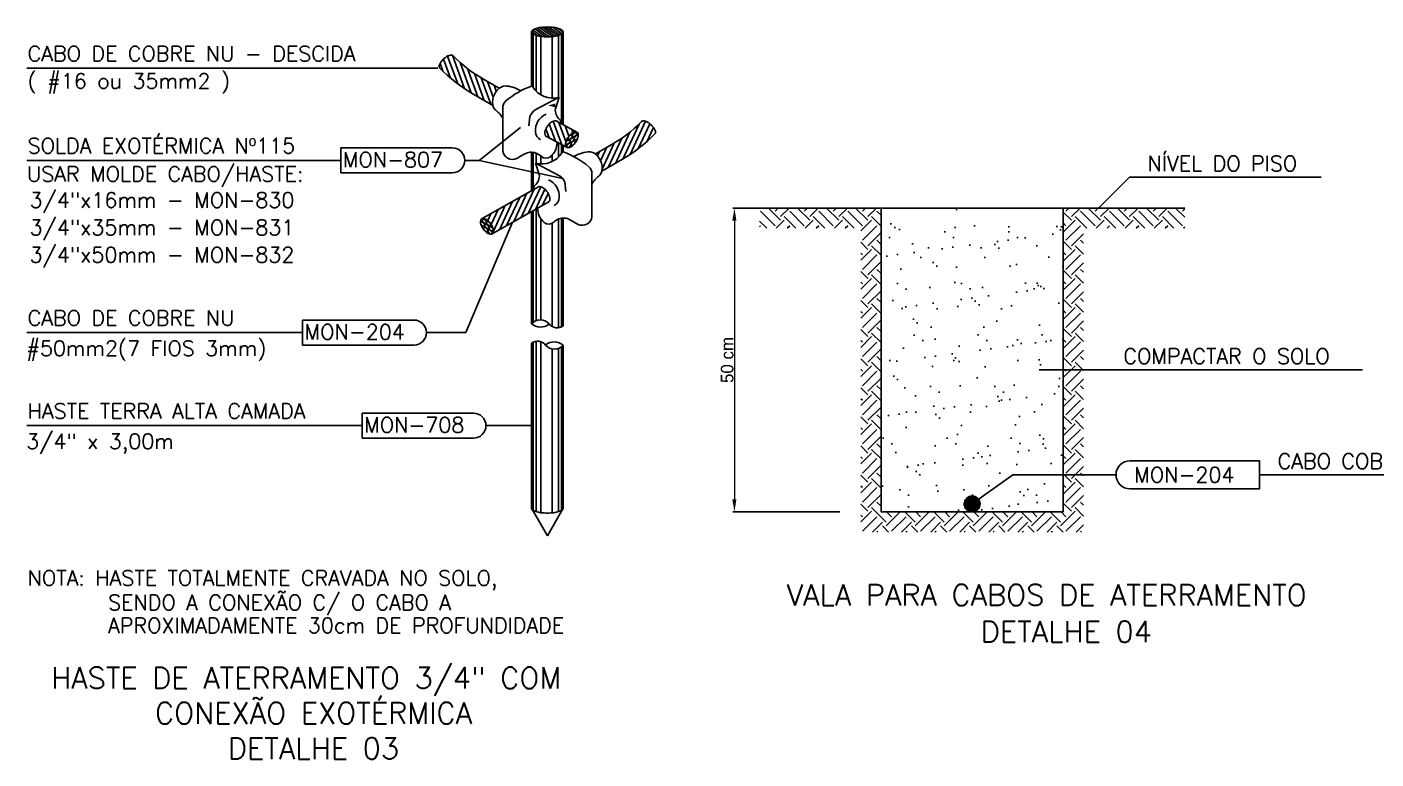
# Model space of a CAD drawing. Extents: x -800 to 12181, y -6101 to 2255.
# Drawn here: x 8501 to 9568, y -1553 to -974 of the extents above; entities that cross this region are included whole.
import ezdxf
from ezdxf.enums import TextEntityAlignment as Align

# ---------------------------------------------------------------- set-up
doc = ezdxf.new("R2010")
doc.units = 0
doc.header["$MEASUREMENT"] = 0
doc.layers.get('0').update_dxf_attribs({"linetype": 'CONTINUOUS'})
doc.layers.get('DEFPOINTS').update_dxf_attribs({"linetype": 'CONTINUOUS'})
for name, color, linetype in [('15', 1, 'CONTINUOUS'), ('25', 2, 'CONTINUOUS'), ('50', 5, 'CONTINUOUS')]:
    doc.layers.add(name, color=color, linetype=linetype)
doc.styles.add('25CL', font='ROMANS.shx', dxfattribs={"height": 2.5})
doc.styles.add('35CL', font='ROMANS.shx', dxfattribs={"height": 3.5})
doc.dimstyles.new('ISO-25', dxfattribs={"dimtxt": 2.5, "dimasz": 2.5, "dimexe": 1.25, "dimexo": 0.625, "dimtad": 1, "dimtxsty": 'Standard', "dimcen": 2.5, "dimadec": 0, "dimazin": 0, "dimtfac": 1, "dimtmove": 0, "dimatfit": 3, "dimfxl": 1, "dimarcsym": 0})
pattern_1 = [(110, (8501.345, -1376.3205), (-3.58023, -1.303097), [])]
pattern_2 = [(65, (8501.345, -1376.3205), (-3.453033, 1.610176), [])]

# ---------------------------------------------------------------- blocks, each defined once
blk = doc.blocks.new('*D34')
at = {"layer": '15', "color": 0, "lineweight": -2, "ltscale": 20}
for p, q in [((9143.7, -1117.5), (9059.2, -1117.5)), ((9143.7, -1357.5), (9059.2, -1357.5))]:
    blk.add_line(p, q, dxfattribs=at)
at = {"layer": '15', "color": 0, "lineweight": 0, "ltscale": 20}
blk.add_line((9060.5, -1127.5), (9060.5, -1347.5), dxfattribs=at)
at = {"layer": '15', "color": 0, "ltscale": 20}
for points in [[(9058.8, -1127.5), (9062.1, -1127.5), (9060.5, -1117.5)], [(9058.8, -1347.5), (9062.1, -1347.5), (9060.5, -1357.5)]]:
    blk.add_solid(points, dxfattribs=at)
at = {"layer": 'DEFPOINTS', "color": 0, "ltscale": 20}
for p in [(9144.4, -1117.5), (9060.5, -1357.5), (9144.4, -1357.5)]:
    blk.add_point(p, dxfattribs=at)
at = {"layer": '15', "color": 0, "ltscale": 20, "insert": (9054.8, -1237.5), "char_height": 10, "attachment_point": 5, "rotation": 90}
blk.add_mtext('50 cm', dxfattribs=at)
blk = doc.blocks.new('*X28')
at = {"color": 0}
for p, q in [((13810.3, -2412.6), (13822.2, -2420.9)), ((13812.8, -2411.3), (13827.1, -2421.3)), ((13815.7, -2410.3), (13831.4, -2421.2)), ((13819, -2409.5), (13835.4, -2421)), ((13822.7, -2409), (13839, -2420.5)), ((13826.7, -2408.8), (13842.3, -2419.7)), ((13831, -2408.8), (13845.2, -2418.7)), ((13835.9, -2409.1), (13847.6, -2417.3)), ((13841.7, -2410.1), (13849.2, -2415.4)), ((13808.7, -2414.5), (13816.5, -2420))]:
    blk.add_line(p, q, dxfattribs=at)

msp = doc.modelspace()

# ---------------------------------------------------------------- hatches: boundary and pattern name
h = msp.add_hatch()
h.set_pattern_fill('ANSI31', color=256, scale=1.2, angle=65, style=0)
h.set_pattern_definition(pattern_1)
h.paths.add_polyline_path([(8863.536, -1016.358, -0.07640734), (8838.063, -997.044, 0.18011261), (8837.1, -996.611, 0.1004937), (8835.044, -996.889, 0.05846307), (8833.007, -997.876, 0.04495119), (8830.681, -999.674, 0.04495119), (8828.714, -1001.858, 0.05846307), (8827.576, -1003.815, 0.1004937), (8827.145, -1005.845, 0.19151535), (8827.549, -1006.887, 0.06867193), (8853.182, -1026.947), (8869.625, -1036.44, -0.09406379), (8869.421, -1032.257, -0.06867352), (8870.575, -1028.186, -0.06867352), (8872.788, -1024.579, -0.05795172), (8874.655, -1022.778)])
h = msp.add_hatch()
h.set_pattern_fill('ANSI31', color=256, scale=1.2, angle=65, style=0)
h.set_pattern_definition(pattern_1)
h.paths.add_polyline_path([(8932.878, -1057.946, -0.10415086), (8934.928, -1057.356, -0.12215157), (8935.832, -1057.512), (8919.554, -1048.7, 0.12215157), (8918.649, -1048.544, 0.10415086), (8916.599, -1049.134, 0.06483442), (8914.717, -1050.471, 0.05098747), (8912.78, -1052.67, 0.05098747), (8911.328, -1055.216, 0.06483442), (8910.674, -1057.43, 0.10415086), (8910.781, -1059.56, 0.17498924), (8911.516, -1060.626), (8927.794, -1069.438, -0.17498924), (8927.059, -1068.372, -0.10415086), (8926.952, -1066.242, -0.06483442), (8927.606, -1064.028, -0.05098747), (8929.058, -1061.482, -0.05098747), (8930.995, -1059.283, -0.06483442)])
h = msp.add_hatch()
h.set_pattern_fill('ANSI31', color=256, scale=1.2, angle=20, style=0)
h.set_pattern_definition(pattern_2)
h.paths.add_polyline_path([(8997.707, -1058.842, 0.19151535), (8998.11, -1057.8, 0.1004937), (8997.679, -1055.77, 0.05846307), (8996.541, -1053.813, 0.04495119), (8994.574, -1051.629, 0.04495119), (8992.248, -1049.831, 0.05846307), (8990.211, -1048.844, 0.1004937), (8988.155, -1048.566, 0.18011261), (8987.192, -1048.999, -0.07640734), (8961.719, -1068.313), (8950.6, -1074.733, -0.05795172), (8952.467, -1076.534, -0.06867352), (8954.68, -1080.141, -0.06867352), (8955.834, -1084.212, -0.09406379), (8955.631, -1088.395), (8972.073, -1078.902, 0.06867193)])
h = msp.add_hatch()
h.set_pattern_fill('ANSI31', color=256, scale=1.2, angle=20, style=0)
h.set_pattern_definition(pattern_2)
h.paths.add_polyline_path([(8913.739, -1112.581, 0.17498924), (8914.474, -1111.516, 0.10415086), (8914.581, -1109.385, 0.06483442), (8913.928, -1107.171, 0.05098747), (8912.475, -1104.625, 0.05098747), (8910.538, -1102.426, 0.06483442), (8908.656, -1101.09, 0.10415086), (8906.606, -1100.5, 0.12215157), (8905.702, -1100.655), (8861.034, -1125.858, -0.12215157), (8861.938, -1125.702, -0.10415086), (8863.988, -1126.292, -0.06483442), (8865.871, -1127.629, -0.05098747), (8867.808, -1129.828, -0.05098747), (8869.26, -1132.374, -0.06483442), (8869.913, -1134.588, -0.10415086), (8869.806, -1136.718, -0.17498924), (8869.071, -1137.784)])
h = msp.add_hatch()
h.set_pattern_fill('EARTH', color=256, scale=2.56, angle=45, style=0)
h.set_pattern_definition([(45, (9441.807, -1584.046), (1e-15, 22.98946), [16.256, -16.256]), (45, (9437.497, -1579.736), (1e-15, 22.98946), [16.256, -16.256]), (45, (9433.186, -1575.425), (1e-15, 22.98946), [16.256, -16.256]), (135, (9433.186, -1572.552), (-22.98946, 1e-15), [16.256, -16.256]), (135, (9437.497, -1568.241), (-22.98946, 1e-15), [16.256, -16.256]), (135, (9441.807, -1563.93), (-22.98946, 1e-15), [16.256, -16.256])])
h.paths.add_polyline_path([(9336.373, -1133.452), (9416.373, -1133.452), (9416.373, -1117.452), (9320.373, -1117.452), (9320.373, -1357.452), (9176.373, -1357.452), (9176.373, -1117.452), (9080.373, -1117.452), (9080.373, -1133.452), (9160.373, -1133.452), (9160.373, -1373.452), (9336.373, -1373.452)])
h = msp.add_hatch()
h.set_pattern_fill('AR-SAND', color=256, scale=0.64, style=0)
h.set_pattern_definition([(37.5, (9441.807, -1584.046), (-1.024, 31.3224), [0, -24.7091, 0, -27.6352, 0, -26.416]), (7.5, (9441.807, -1584.046), (28.7695, 45.8768), [0, -13.3299, 0, -22.2707, 0, -8.5344]), (327.5, (9421.813, -1584.046), (50.6235, 0.092), [0, -8.128, 0, -29.2608, 0, -38.2016]), (317.5, (9421.813, -1584.046), (48.8676, 14.2675), [0, -4.064, 0, -19.1821, 0, -21.9456])])
h.paths.add_polyline_path([(9320.373, -1117.452), (9176.373, -1117.452), (9176.373, -1357.452), (9248.373, -1357.452, -0.41421356), (9242.136, -1351.215, -0.72985741), (9253.45, -1347.593), (9296.453, -1316.916), (9320.373, -1316.923)])
h.paths.add_polyline_path([(9253.45, -1347.593, -0.15616466), (9254.609, -1351.215, -0.41421356), (9248.373, -1357.452), (9320.373, -1357.452), (9320.373, -1316.923), (9296.453, -1316.916)], flags=16)
at = {"layer": '15', "linetype": 'Continuous'}
msp.add_hatch(color=256, dxfattribs=at).paths.add_polyline_path([(9242.136, -1351.215, 1), (9254.609, -1351.215, 1)])

# ---------------------------------------------------------------- linework, layer by layer
at = {"layer": '15', "color": 1}
for p, q in [((8901.337, -1022.14), (8901.337, -979.929)), ((8923.918, -1051.181), (8923.918, -979.929)), ((8903.811, -1025.212), (8903.811, -981.063)), ((8907.522, -1028.093), (8907.522, -981.862)), ((8916.496, -1030.677), (8916.496, -982)), ((8921.444, -1030.146), (8921.444, -981.063)), ((8501.345, -1007.009), (8826.017, -1007.016)), ((8858.719, -1079.797), (8891.342, -1053.894)), ((8901.337, -1103.118), (8901.337, -1073.484)), ((8903.811, -1082.102), (8903.811, -1074.107)), ((8907.522, -1082.625), (8907.522, -1076.471)), ((8916.496, -1080.718), (8916.496, -1075.558)), ((8921.444, -1077.167), (8921.444, -1066.269)), ((8923.918, -1074.095), (8923.918, -1067.675)), ((8749.354, -1079.789), (8501.345, -1079.789)), ((8847.304, -1079.781), (8858.719, -1079.797)), ((8858.719, -1079.797), (8924.748, -1094.108)), ((8903.811, -1206.349), (8903.811, -1118.183)), ((8885.182, -1128.693), (8848.171, -1215.867)), ((8901.337, -1207.737), (8901.337, -1119.578)), ((8907.522, -1205.792), (8907.522, -1125.967)), ((8916.496, -1211.075), (8916.496, -1129.394)), ((8921.444, -1211.999), (8921.444, -1126.063)), ((8923.918, -1211.299), (8923.918, -1125.44)), ((8719.142, -1215.86), (8501.345, -1215.86)), ((8817.093, -1215.868), (8848.171, -1215.867)), ((8901.337, -1356.207), (8901.337, -1223.443)), ((8903.811, -1357.341), (8903.811, -1222.742)), ((8907.522, -1358.14), (8907.522, -1223.129)), ((8916.496, -1358.278), (8916.496, -1228.794)), ((8921.444, -1357.341), (8921.444, -1228.393)), ((8923.918, -1356.207), (8923.918, -1227.005)), ((8766.173, -1289.364), (8501.345, -1289.364)), ((8864.124, -1289.372), (8900.1, -1289.367))]:
    msp.add_line(p, q, dxfattribs=at)
at = {"layer": '15'}
for p, q in [((9348.276, -1117.452), (9372.656, -1093.072)), ((9372.656, -1093.072), (9524.236, -1093.072)), ((9301.418, -1245.3), (9556.801, -1245.3)), ((9280.625, -1328.207), (9248.373, -1351.215)), ((9280.625, -1328.207), (9362.096, -1328.207)), ((9475.422, -1328.216), (9644.153, -1328.216))]:
    msp.add_line(p, q, dxfattribs=at)
at = {"layer": '25'}
for p, q in [((8900.1, -1021.236), (8900.1, -978.311)), ((8925.155, -1051.884), (8925.155, -978.311)), ((8903.035, -1039.948), (8922.007, -1029.999)), ((8922.007, -1029.999), (8918.967, -1039.01)), ((8877.368, -1038.503), (8877.368, -1072.509)), ((8897.983, -1052.472), (8898.813, -1045.047)), ((8900.1, -1103.816), (8900.1, -1073.395)), ((8925.155, -1073.192), (8925.155, -1068.378)), ((8922.22, -1091.903), (8903.249, -1081.954)), ((8903.249, -1081.954), (8906.288, -1090.966)), ((8927.272, -1104.427), (8926.442, -1097.003)), ((8947.887, -1090.458), (8947.887, -1124.464)), ((9080.373, -1117.452), (9176.373, -1117.452)), ((9320.373, -1117.452), (9416.373, -1117.452)), ((8900.1, -1208.913), (8900.1, -1120.276)), ((8925.155, -1210.597), (8925.155, -1125.35)), ((8900.1, -1224.145), (8900.1, -1354.589)), ((8925.155, -1225.828), (8925.155, -1354.589)), ((8912.628, -1376.321), (8900.1, -1354.589)), ((8912.628, -1376.321), (8925.155, -1354.589))]:
    msp.add_line(p, q, dxfattribs=at)
at = {"layer": '25', "color": 2}
for p, q in [((8874.655, -1022.778), (8863.536, -1016.358)), ((8869.632, -1036.444), (8853.182, -1026.947)), ((8935.832, -1057.512), (8919.554, -1048.7)), ((8927.794, -1069.438), (8911.516, -1060.626)), ((8837.416, -1069.893), (8749.354, -1069.893)), ((8749.354, -1069.893), (8749.354, -1089.685)), ((8950.6, -1074.733), (8961.719, -1068.313)), ((8955.623, -1088.399), (8972.073, -1078.902)), ((8749.354, -1089.685), (8837.416, -1089.685)), ((8861.034, -1125.858), (8905.702, -1100.655)), ((8869.071, -1137.784), (8913.739, -1112.581)), ((8807.205, -1205.964), (8719.142, -1205.964)), ((8719.142, -1205.964), (8719.142, -1225.756)), ((8719.142, -1225.756), (8807.205, -1225.756)), ((8854.236, -1279.467), (8766.173, -1279.467)), ((8766.173, -1279.467), (8766.173, -1299.26)), ((8766.173, -1299.26), (8854.236, -1299.26))]:
    msp.add_line(p, q, dxfattribs=at)
at = {"layer": '25'}
msp.add_lwpolyline([(8900.1, -978.311, 0.23664527), (8900.687, -979.482, 0.08555673), (8903.769, -981.05, 0.04315627), (8907.488, -981.857, 0.03186091), (8912.628, -982.185, 0.03186091), (8917.767, -981.857, 0.04315627), (8921.486, -981.05, 0.08555673), (8924.568, -979.482, 0.23664527), (8925.155, -978.311, 0.23664527), (8924.568, -977.139, 0.08555673), (8921.486, -975.571, 0.04315627), (8917.767, -974.765, 0.03186091), (8912.628, -974.437, 0.03186091), (8907.488, -974.765, 0.04315627), (8903.769, -975.571, 0.08555673), (8900.687, -977.139, 0.23664527)], format="xyb", close=True, dxfattribs=at)
at = {"layer": '25', "color": 2}
for points in [[(8838.109, -997.092, 0.19151535), (8837.1, -996.611, 0.1004937), (8835.044, -996.889, 0.05846307), (8833.007, -997.876, 0.04495119), (8830.681, -999.674, 0.04495119), (8828.714, -1001.858, 0.05846307), (8827.576, -1003.815, 0.1004937), (8827.145, -1005.845, 0.19151535), (8827.549, -1006.887, 0.19151535)], [(8919.554, -1048.7, 0.12215157), (8918.649, -1048.544, 0.10415086), (8916.599, -1049.134, 0.06483442), (8914.717, -1050.471, 0.05098747), (8912.78, -1052.67, 0.05098747), (8911.328, -1055.216, 0.06483442), (8910.674, -1057.43, 0.10415086), (8910.781, -1059.56, 0.17498924), (8911.516, -1060.626, 0.17498924)], [(8987.146, -1049.047, -0.19151535), (8988.155, -1048.566, -0.1004937), (8990.211, -1048.844, -0.05846307), (8992.248, -1049.831, -0.04495119), (8994.574, -1051.629, -0.04495119), (8996.541, -1053.813, -0.05846307), (8997.679, -1055.77, -0.1004937), (8998.11, -1057.8, -0.19151535), (8997.707, -1058.842, -0.19151535)], [(8935.832, -1057.512, 0.12215157), (8934.928, -1057.356, 0.10415086), (8932.878, -1057.946, 0.06483442), (8930.995, -1059.283, 0.05098747), (8929.058, -1061.482, 0.05098747), (8927.606, -1064.028, 0.06483442), (8926.952, -1066.242, 0.10415086), (8927.059, -1068.372, 0.17498924), (8927.794, -1069.438, 0.17498924)], [(8927.794, -1069.438, 0.17498924), (8929.041, -1069.788, 0.10415086), (8931.091, -1069.198, 0.06483442), (8932.973, -1067.861, 0.05098747), (8934.91, -1065.662, 0.05098747), (8936.362, -1063.116, 0.06483442), (8937.016, -1060.902, 0.10415086), (8936.909, -1058.772, 0.17498924), (8936.174, -1057.706, 0.17498924)], [(8936.174, -1057.706, 0.05173189), (8935.832, -1057.512, 0.10415086)], [(8905.702, -1100.655, -0.12215157), (8906.606, -1100.5, -0.10415086), (8908.656, -1101.09, -0.06483442), (8910.538, -1102.426, -0.05098747), (8912.475, -1104.625, -0.05098747), (8913.928, -1107.171, -0.06483442), (8914.581, -1109.385, -0.10415086), (8914.474, -1111.516, -0.17498924), (8913.739, -1112.581, -0.17498924)], [(8869.071, -1137.784, -0.17498924), (8867.825, -1138.134, -0.10415086), (8865.775, -1137.544, -0.06483442), (8863.892, -1136.207, -0.05098747), (8861.955, -1134.008, -0.05098747), (8860.503, -1131.462, -0.06483442), (8859.85, -1129.248, -0.10415086), (8859.957, -1127.118, -0.17498924), (8860.692, -1126.052, -0.17498924)], [(8860.692, -1126.052, -0.05173189), (8861.034, -1125.858, -0.10415086)], [(8861.034, -1125.858, -0.12215157), (8861.938, -1125.702, -0.10415086), (8863.988, -1126.292, -0.06483442), (8865.871, -1127.629, -0.05098747), (8867.808, -1129.828, -0.05098747), (8869.26, -1132.374, -0.06483442), (8869.913, -1134.588, -0.10415086), (8869.806, -1136.718, -0.17498924), (8869.071, -1137.784, -0.17498924)]]:
    msp.add_lwpolyline(points, format="xyb", dxfattribs=at)
at = {"layer": '25'}
for points in [[(8827.549, -1006.887, 0.01106828), (8827.595, -1006.935, 0.1004937)], [(8874.655, -1022.778, 0.05795172), (8872.788, -1024.579, 0.06867352), (8870.575, -1028.186, 0.06867352), (8869.421, -1032.257, 0.09406379), (8869.625, -1036.44, 0.03294398)], [(8878.716, -1021.029, 0.13840268), (8874.655, -1022.778, 0.0805667)], [(8869.632, -1036.444, 0.0238382), (8869.864, -1037.18, 0.20261717)], [(8997.707, -1058.842, -0.01106828), (8997.66, -1058.89, -0.1004937)], [(8946.539, -1072.984, -0.13840268), (8950.6, -1074.733, -0.0805667)], [(8950.6, -1074.733, -0.05795172), (8952.467, -1076.534, -0.06867352), (8954.68, -1080.141, -0.06867352), (8955.834, -1084.212, -0.09406379), (8955.631, -1088.395, -0.03294398)], [(8955.623, -1088.399, -0.0238382), (8955.391, -1089.135, -0.20261717)], [(9362.096, -1328.226, 0.41421356), (9373.22, -1339.35), (9475.422, -1339.35), (9475.422, -1317.083), (9373.22, -1317.083, 0.41421356), (9362.096, -1328.207)], [(8900.1, -1354.589, 0.23664527), (8900.687, -1355.76, 0.08555673), (8903.769, -1357.328, 0.04315627), (8907.488, -1358.135, 0.03186091), (8912.628, -1358.463, 0.03186091), (8917.767, -1358.135, 0.04315627), (8921.486, -1357.328, 0.08555673), (8924.568, -1355.76, 0.23664527), (8925.155, -1354.589, 0.23664527)]]:
    msp.add_lwpolyline(points, format="xyb", dxfattribs=at)
at = {"layer": '25', "color": 2}
for points in [[(8927.357, -1067.01, 0.16597103), (8927.733, -1067.165, 0.10560115), (8928.354, -1067.073, 0.06850002), (8928.948, -1066.752, 0.05467731), (8929.572, -1066.182, 0.05467731), (8930.057, -1065.49, 0.06850002), (8930.299, -1064.859, 0.10560115), (8930.31, -1064.231, 0.16597103), (8930.108, -1063.879, 0.16597103), (8929.733, -1063.724, 0.10560115), (8929.112, -1063.816, 0.06850002), (8928.517, -1064.137, 0.05467731), (8927.893, -1064.707, 0.05467731), (8927.408, -1065.399, 0.06850002), (8927.167, -1066.03, 0.10560115), (8927.155, -1066.658, 0.16597103)], [(8929.268, -1063.022, 0.16597103), (8929.643, -1063.177, 0.10560115), (8930.264, -1063.084, 0.06850002), (8930.859, -1062.763, 0.05467731), (8931.483, -1062.193, 0.05467731), (8931.968, -1061.501, 0.06850002), (8932.21, -1060.87, 0.10560115), (8932.221, -1060.242, 0.16597103), (8932.019, -1059.89, 0.16597103), (8931.644, -1059.735, 0.10560115), (8931.023, -1059.827, 0.06850002), (8930.428, -1060.148, 0.05467731), (8929.804, -1060.719, 0.05467731), (8929.319, -1061.411, 0.06850002), (8929.078, -1062.042, 0.10560115), (8929.066, -1062.669, 0.16597103)], [(8930.734, -1065.233, 0.16597103), (8931.109, -1065.388, 0.10560115), (8931.73, -1065.296, 0.06850002), (8932.325, -1064.975, 0.05467731), (8932.948, -1064.405, 0.05467731), (8933.433, -1063.713, 0.06850002), (8933.675, -1063.081, 0.10560115), (8933.686, -1062.454, 0.16597103), (8933.484, -1062.102, 0.16597103), (8933.109, -1061.947, 0.10560115), (8932.488, -1062.039, 0.06850002), (8931.893, -1062.36, 0.05467731), (8931.27, -1062.93, 0.05467731), (8930.784, -1063.622, 0.06850002), (8930.543, -1064.253, 0.10560115), (8930.531, -1064.881, 0.16597103)], [(8931.603, -1067.693, 0.16597103), (8931.978, -1067.848, 0.10560115), (8932.599, -1067.756, 0.06850002), (8933.194, -1067.435, 0.05467731), (8933.817, -1066.864, 0.05467731), (8934.302, -1066.172, 0.06850002), (8934.544, -1065.541, 0.10560115), (8934.555, -1064.914, 0.16597103), (8934.353, -1064.561, 0.16597103), (8933.978, -1064.406, 0.10560115), (8933.357, -1064.499, 0.06850002), (8932.762, -1064.82, 0.05467731), (8932.139, -1065.39, 0.05467731), (8931.653, -1066.082, 0.06850002), (8931.412, -1066.713, 0.10560115), (8931.4, -1067.341, 0.16597103)], [(8932.765, -1061.106, 0.16597103), (8933.141, -1061.261, 0.10560115), (8933.762, -1061.169, 0.06850002), (8934.356, -1060.848, 0.05467731), (8934.98, -1060.277, 0.05467731), (8935.465, -1059.585, 0.06850002), (8935.707, -1058.954, 0.10560115), (8935.718, -1058.326, 0.16597103), (8935.516, -1057.974, 0.16597103), (8935.141, -1057.819, 0.10560115), (8934.52, -1057.912, 0.06850002), (8933.925, -1058.232, 0.05467731), (8933.302, -1058.803, 0.05467731), (8932.816, -1059.495, 0.06850002), (8932.575, -1060.126, 0.10560115), (8932.563, -1060.754, 0.16597103)], [(8934.015, -1063.41, 0.16597103), (8934.391, -1063.565, 0.10560115), (8935.012, -1063.473, 0.06850002), (8935.606, -1063.152, 0.05467731), (8936.23, -1062.581, 0.05467731), (8936.715, -1061.889, 0.06850002), (8936.957, -1061.258, 0.10560115), (8936.968, -1060.631, 0.16597103), (8936.766, -1060.278, 0.16597103), (8936.391, -1060.123, 0.10560115), (8935.77, -1060.216, 0.06850002), (8935.175, -1060.537, 0.05467731), (8934.551, -1061.107, 0.05467731), (8934.066, -1061.799, 0.06850002), (8933.825, -1062.43, 0.10560115), (8933.813, -1063.058, 0.16597103)], [(8928.141, -1069.554, 0.16597103), (8928.516, -1069.709, 0.10560115), (8929.137, -1069.617, 0.06850002), (8929.732, -1069.296, 0.05467731), (8930.355, -1068.726, 0.05467731), (8930.841, -1068.034, 0.06850002), (8931.082, -1067.403, 0.10560115), (8931.094, -1066.775, 0.16597103), (8930.891, -1066.423, 0.16597103), (8930.516, -1066.268, 0.10560115), (8929.895, -1066.36, 0.06850002), (8929.3, -1066.681, 0.05467731), (8928.677, -1067.251, 0.05467731), (8928.192, -1067.943, 0.06850002), (8927.95, -1068.574, 0.10560115), (8927.939, -1069.202, 0.16597103)], [(8862.85, -1131.756, -0.16597103), (8862.475, -1131.911, -0.10560115), (8861.854, -1131.819, -0.06850002), (8861.259, -1131.498, -0.05467731), (8860.636, -1130.927, -0.05467731), (8860.15, -1130.236, -0.06850002), (8859.909, -1129.604, -0.10560115), (8859.898, -1128.977, -0.16597103), (8860.1, -1128.625, -0.16597103), (8860.475, -1128.469, -0.10560115), (8861.096, -1128.562, -0.06850002), (8861.691, -1128.883, -0.05467731), (8862.314, -1129.453, -0.05467731), (8862.799, -1130.145, -0.06850002), (8863.041, -1130.776, -0.10560115), (8863.052, -1131.404, -0.16597103)], [(8864.1, -1129.452, -0.16597103), (8863.725, -1129.607, -0.10560115), (8863.104, -1129.515, -0.06850002), (8862.509, -1129.194, -0.05467731), (8861.886, -1128.623, -0.05467731), (8861.4, -1127.931, -0.06850002), (8861.159, -1127.3, -0.10560115), (8861.147, -1126.673, -0.16597103), (8861.349, -1126.32, -0.16597103), (8861.725, -1126.165, -0.10560115), (8862.346, -1126.258, -0.06850002), (8862.94, -1126.579, -0.05467731), (8863.564, -1127.149, -0.05467731), (8864.049, -1127.841, -0.06850002), (8864.291, -1128.472, -0.10560115), (8864.302, -1129.1, -0.16597103)], [(8867.598, -1131.368, -0.16597103), (8867.222, -1131.523, -0.10560115), (8866.601, -1131.43, -0.06850002), (8866.007, -1131.109, -0.05467731), (8865.383, -1130.539, -0.05467731), (8864.898, -1129.847, -0.06850002), (8864.656, -1129.216, -0.10560115), (8864.645, -1128.588, -0.16597103), (8864.847, -1128.236, -0.16597103), (8865.222, -1128.081, -0.10560115), (8865.843, -1128.173, -0.06850002), (8866.438, -1128.494, -0.05467731), (8867.061, -1129.065, -0.05467731), (8867.547, -1129.757, -0.06850002), (8867.788, -1130.388, -0.10560115), (8867.8, -1131.015, -0.16597103)], [(8865.263, -1136.039, -0.16597103), (8864.888, -1136.194, -0.10560115), (8864.267, -1136.102, -0.06850002), (8863.672, -1135.781, -0.05467731), (8863.048, -1135.21, -0.05467731), (8862.563, -1134.519, -0.06850002), (8862.322, -1133.887, -0.10560115), (8862.31, -1133.26, -0.16597103), (8862.512, -1132.908, -0.16597103), (8862.888, -1132.752, -0.10560115), (8863.509, -1132.845, -0.06850002), (8864.103, -1133.166, -0.05467731), (8864.727, -1133.736, -0.05467731), (8865.212, -1134.428, -0.06850002), (8865.454, -1135.059, -0.10560115), (8865.465, -1135.687, -0.16597103)], [(8866.132, -1133.579, -0.16597103), (8865.757, -1133.734, -0.10560115), (8865.136, -1133.642, -0.06850002), (8864.541, -1133.321, -0.05467731), (8863.917, -1132.751, -0.05467731), (8863.432, -1132.059, -0.06850002), (8863.191, -1131.428, -0.10560115), (8863.179, -1130.8, -0.16597103), (8863.381, -1130.448, -0.16597103), (8863.757, -1130.293, -0.10560115), (8864.378, -1130.385, -0.06850002), (8864.972, -1130.706, -0.05467731), (8865.596, -1131.276, -0.05467731), (8866.081, -1131.968, -0.06850002), (8866.323, -1132.599, -0.10560115), (8866.334, -1133.227, -0.16597103)], [(8868.725, -1137.9, -0.16597103), (8868.35, -1138.055, -0.10560115), (8867.729, -1137.963, -0.06850002), (8867.134, -1137.642, -0.05467731), (8866.51, -1137.072, -0.05467731), (8866.025, -1136.38, -0.06850002), (8865.784, -1135.749, -0.10560115), (8865.772, -1135.121, -0.16597103), (8865.974, -1134.769, -0.16597103), (8866.349, -1134.614, -0.10560115), (8866.971, -1134.706, -0.06850002), (8867.565, -1135.027, -0.05467731), (8868.189, -1135.597, -0.05467731), (8868.674, -1136.289, -0.06850002), (8868.916, -1136.92, -0.10560115), (8868.927, -1137.548, -0.16597103)], [(8869.508, -1135.356, -0.16597103), (8869.133, -1135.511, -0.10560115), (8868.512, -1135.419, -0.06850002), (8867.917, -1135.098, -0.05467731), (8867.294, -1134.528, -0.05467731), (8866.808, -1133.836, -0.06850002), (8866.567, -1133.205, -0.10560115), (8866.555, -1132.577, -0.16597103), (8866.758, -1132.225, -0.16597103), (8867.133, -1132.07, -0.10560115), (8867.754, -1132.162, -0.06850002), (8868.349, -1132.483, -0.05467731), (8868.972, -1133.053, -0.05467731), (8869.457, -1133.745, -0.06850002), (8869.699, -1134.376, -0.10560115), (8869.71, -1135.004, -0.16597103)]]:
    msp.add_lwpolyline(points, format="xyb", close=True, dxfattribs=at)
at = {"layer": '25'}
msp.add_lwpolyline([(9176.373, -1117.452), (9320.373, -1117.452), (9320.373, -1357.452), (9176.373, -1357.452)], close=True, dxfattribs=at)
msp.add_circle((9248.373, -1351.215), 6.237, dxfattribs=at)
at = {"layer": '25', "color": 2}
for centre, radius, start, end in [((8913.626, -923.841), 105.206, 224.127343, 241.568351), ((8913.048, -924.037), 119.056, 224.098323, 239.8121), ((8928.508, -1040.085), 9.601, 173.571643, 229.925984), ((8920.472, -1049.638), 2.882, 337.591322, 49.925984), ((8911.629, -975.797), 105.206, 298.431649, 315.872657), ((8910.549, -1057.208), 7.173, 180.506673, 241.622712), ((8905.919, -1065.826), 14.373, 309.596349, 0.851111), ((8912.207, -975.992), 119.056, 300.1879, 315.901677), ((8837.416, -1079.781), 9.888, 0, 90), ((8837.416, -1079.797), 9.888, 270, 0), ((8896.747, -1092.041), 9.601, 310.074016, 6.428357), ((8904.784, -1101.593), 2.882, 130.074016, 202.408678), ((8919.336, -1117.782), 14.373, 179.148889, 230.403651), ((8914.706, -1109.163), 7.173, 298.377288, 359.493327), ((8807.205, -1215.852), 9.888, 0, 90), ((8807.205, -1215.868), 9.888, 270, 0), ((8854.236, -1289.355), 9.888, 0, 90), ((8854.236, -1289.372), 9.888, 270, 0)]:
    msp.add_arc(centre, radius, start, end, dxfattribs=at)
at = {"layer": '25'}
for centre, radius, start, end in [((8878.388, -1045.486), 24.459, 57.341483, 89.230233), ((8919.742, -1078.699), 60.727, 108.871639, 130.972687), ((8900.34, -1021.939), 0.742, 30.677251, 108.871639), ((8917, -1012.056), 18.628, 210.677251, 285.591363), ((8884.79, -1038.453), 7.422, 130.972687, 180.385741), ((8875.859, -1035.35), 6.269, 196.977438, 231.090167), ((8861.715, -1054.42), 17.481, 26.025373, 54.276458), ((8908.511, -1048.779), 10.391, 121.801868, 158.952798), ((8917.008, -1055.887), 13.702, 112.842236, 185.798543), ((8885.113, -1071.283), 7.841, 188.994269, 294.162035), ((8943.108, -1163.612), 101.208, 118.560486, 122.210997), ((8899.932, -1084.291), 10.898, 95.744927, 118.560486), ((8899.932, -1084.291), 10.898, 45.148944, 95.744927), ((8908.255, -1064.011), 18.628, 254.408637, 329.322749), ((8911.534, -1072.629), 5.552, 225.148944, 309.690827), ((8924.915, -1073.894), 0.742, 71.128361, 149.322749), ((8905.513, -1130.654), 60.727, 49.027313, 71.128361), ((8946.867, -1097.441), 24.459, 90.769767, 122.658517), ((8885.115, -1071.559), 7.59, 295.003307, 302.210997), ((8940.465, -1090.408), 7.422, 359.614259, 49.027313), ((8908.247, -1107.843), 13.702, 354.201457, 67.157764), ((8916.744, -1100.734), 10.391, 21.047202, 58.198132), ((8963.54, -1106.375), 17.481, 125.723542, 153.974627), ((8949.396, -1087.305), 6.269, 308.909833, 343.022562), ((8913.721, -1124.584), 5.552, 230.309173, 314.851056), ((8925.323, -1136.246), 10.898, 84.255073, 134.851056), ((8925.323, -1136.246), 10.898, 61.439514, 84.255073), ((8882.147, -1215.567), 101.208, 57.789003, 61.439514), ((8940.141, -1123.514), 7.59, 237.789003, 244.996693), ((8940.142, -1123.239), 7.841, 245.837965, 351.005731), ((8906.997, -1214.928), 9.151, 39.862007, 138.910894), ((8907.149, -1200.796), 10.751, 229.031446, 309.741455), ((8920.432, -1203.71), 8.351, 219.862007, 304.441284), ((8904.823, -1231.032), 8.351, 39.862007, 124.441284), ((8918.107, -1233.946), 10.751, 49.031446, 129.741455), ((8918.258, -1219.814), 9.151, 219.862007, 318.910894)]:
    msp.add_arc(centre, radius, start, end, dxfattribs=at)
at = {"layer": '25', "color": 2}
msp.add_solid([(8913.291, -1036.392), (8919.026, -1034.855), (8919.026, -1037.929)], dxfattribs=at)

# ---------------------------------------------------------------- block references
at = {"layer": '15', "xscale": 0.6185159999986354, "yscale": 0.6185159999995449, "zscale": 0.618516}
msp.add_blockref('*X28', (359.217, 515.414), dxfattribs=at)

# ---------------------------------------------------------------- texts
at = {"layer": '25', "style": '25CL'}
for s, p in [('CABO DE COBRE NU - DESCIDA', (8501.875, -1001.481)), ('( #16 ou 35mm2 )', (8501.875, -1023.081)), ('SOLDA EXOTÉRMICA Nº115', (8501.875, -1074.262)), ('MON-807', (8751.004, -1085.227)), ('NÍVEL DO PISO', (9387.056, -1088.272)), ('USAR MOLDE CABO/HASTE:', (8501.345, -1096.589)), ('3/4"x16mm - MON-830', (8503.395, -1117.215)), ('3/4"x35mm - MON-831', (8503.395, -1138.815)), ('3/4"x50mm - MON-832', (8503.395, -1160.415)), ('CABO DE COBRE NU', (8501.875, -1210.333)), ('MON-204', (8720.793, -1221.298)), ('#50mm2(7 FIOS 3mm)', (8500.808, -1234.256)), ('COMPACTAR O SOLO', (9367.93, -1240.5)), ('HASTE TERRA ALTA CAMADA', (8501.875, -1283.836)), ('MON-708', (8767.824, -1294.802)), ('3/4" x 3,00m', (8500.693, -1307.76)), ('CABO COBRE NÚ', (9489.822, -1323.416)), ('NOTA: HASTE TOTALMENTE CRAVADA NO SOLO, ', (8501.875, -1415.688)), ('SENDO A CONEXÃO C/ O CABO A ', (8565.484, -1435.077)), ('APROXIMADAMENTE 30cm DE PROFUNDIDADE', (8565.484, -1453.231))]:
    msp.add_text(s, height=12, dxfattribs=at).set_placement(p)
msp.add_text('MON-204', height=12, dxfattribs=at).set_placement((9376.496, -1328.226), align=Align.MIDDLE_LEFT)
at = {"layer": '50', "style": '35CL'}
for s, p in [('VALA PARA CABOS DE ATERRAMENTO', (9101.706, -1431.566)), ('DETALHE 04', (9255.111, -1460.563))]:
    msp.add_text(s, height=16.8, dxfattribs=at).set_placement(p)
for s, p in [('HASTE DE ATERRAMENTO 3/4" COM ', (8727.772, -1488.711)), ('CONEXÃO EXOTÉRMICA', (8727.772, -1516.451)), ('DETALHE 03', (8727.772, -1544.337))]:
    msp.add_text(s, height=16.8, dxfattribs=at).set_placement(p, align=Align.MIDDLE_CENTER)

# ---------------------------------------------------------------- dimensions: what is measured, and where the dimension line sits
at = {"layer": '15', "ltscale": 20}
dim = msp.add_linear_dim(base=(9060.463, -1357.452), p1=(9144.373, -1117.452), p2=(9144.373, -1357.452), angle=90, text='50 cm', dimstyle='ISO-25', override={"dimtxt": 10, "dimasz": 10, "dimlwd": 0}, dxfattribs=at)
dim.commit()
dim.dimension.update_dxf_attribs({"geometry": '*D34', "text_midpoint": (9054.838, -1237.452)})

doc.saveas('drawing.dxf')
